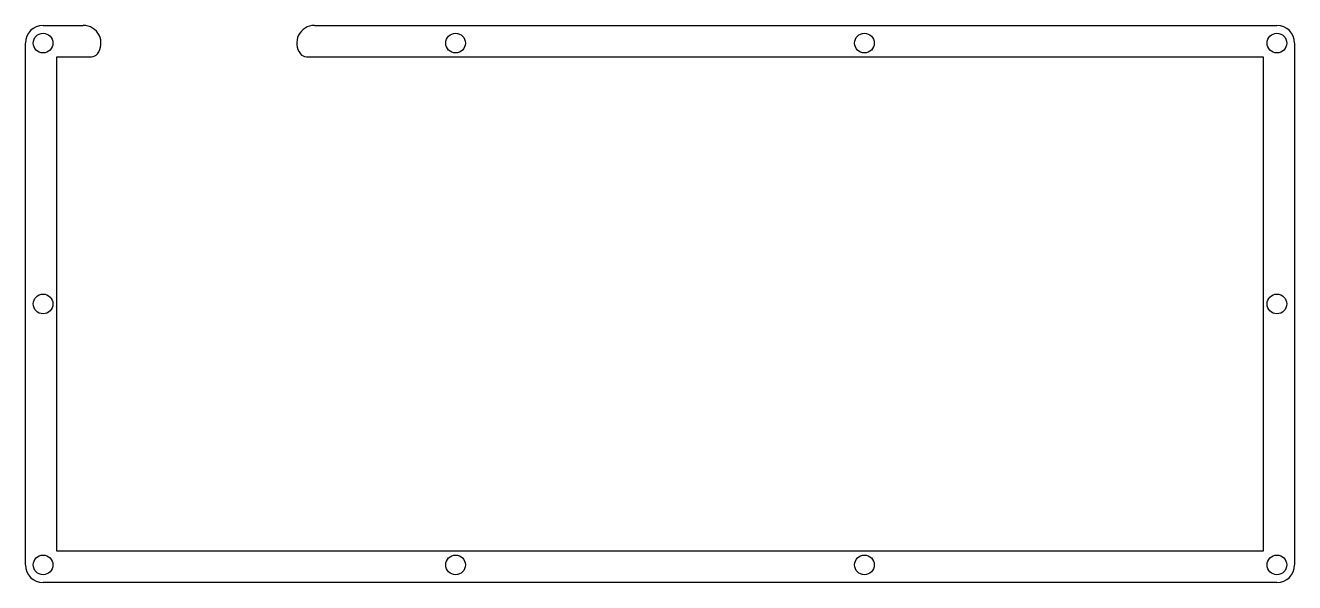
# Model space of a CAD drawing. Header units: inches. Extents: x 1.9 to 14.6, y 2.6 to 8.2.
import ezdxf

# ---------------------------------------------------------------- set-up
doc = ezdxf.new("R2010")
doc.units = ezdxf.units.IN
doc.header["$LTSCALE"] = 0.935
doc.header["$MEASUREMENT"] = 0
doc.layers.get('0').update_dxf_attribs({"linetype": 'CONTINUOUS'})

msp = doc.modelspace()

# ---------------------------------------------------------------- linework, layer by layer
at = {"color": 7, "linetype": 'CONTINUOUS'}
for p, q in [((2.061, 8.226), (2.464, 8.226)), ((4.778, 8.226), (14.415, 8.226)), ((1.884, 2.82), (1.884, 8.049)), ((14.592, 8.049), (14.592, 2.82)), ((2.198, 2.957), (2.198, 7.912)), ((2.198, 7.912), (2.545, 7.912)), ((4.697, 7.912), (14.278, 7.912)), ((14.278, 7.912), (14.278, 2.957)), ((14.278, 2.957), (2.198, 2.957)), ((14.415, 2.643), (2.061, 2.643))]:
    msp.add_line(p, q, dxfattribs=at)
for centre in [(2.061, 8.049), (6.191, 8.049), (10.285, 8.049), (14.415, 8.049), (2.061, 5.435), (14.415, 5.435), (2.061, 2.82), (6.191, 2.82), (10.285, 2.82), (14.415, 2.82)]:
    msp.add_circle(centre, 0.0984, dxfattribs=at)
for centre, radius, start, end in [((2.061, 8.049), 0.177, 90, 180), ((2.464, 8.049), 0.177, 322.5205, 90), ((4.778, 8.049), 0.177, 90, 217.4795), ((14.415, 8.049), 0.177, 0, 90), ((2.545, 7.987), 0.075, 270, 322.5205), ((4.697, 7.987), 0.075, 217.4795, 270), ((2.061, 2.82), 0.177, 180, 270), ((14.415, 2.82), 0.177, 270, 360)]:
    msp.add_arc(centre, radius, start, end, dxfattribs=at)

doc.saveas('drawing.dxf')
